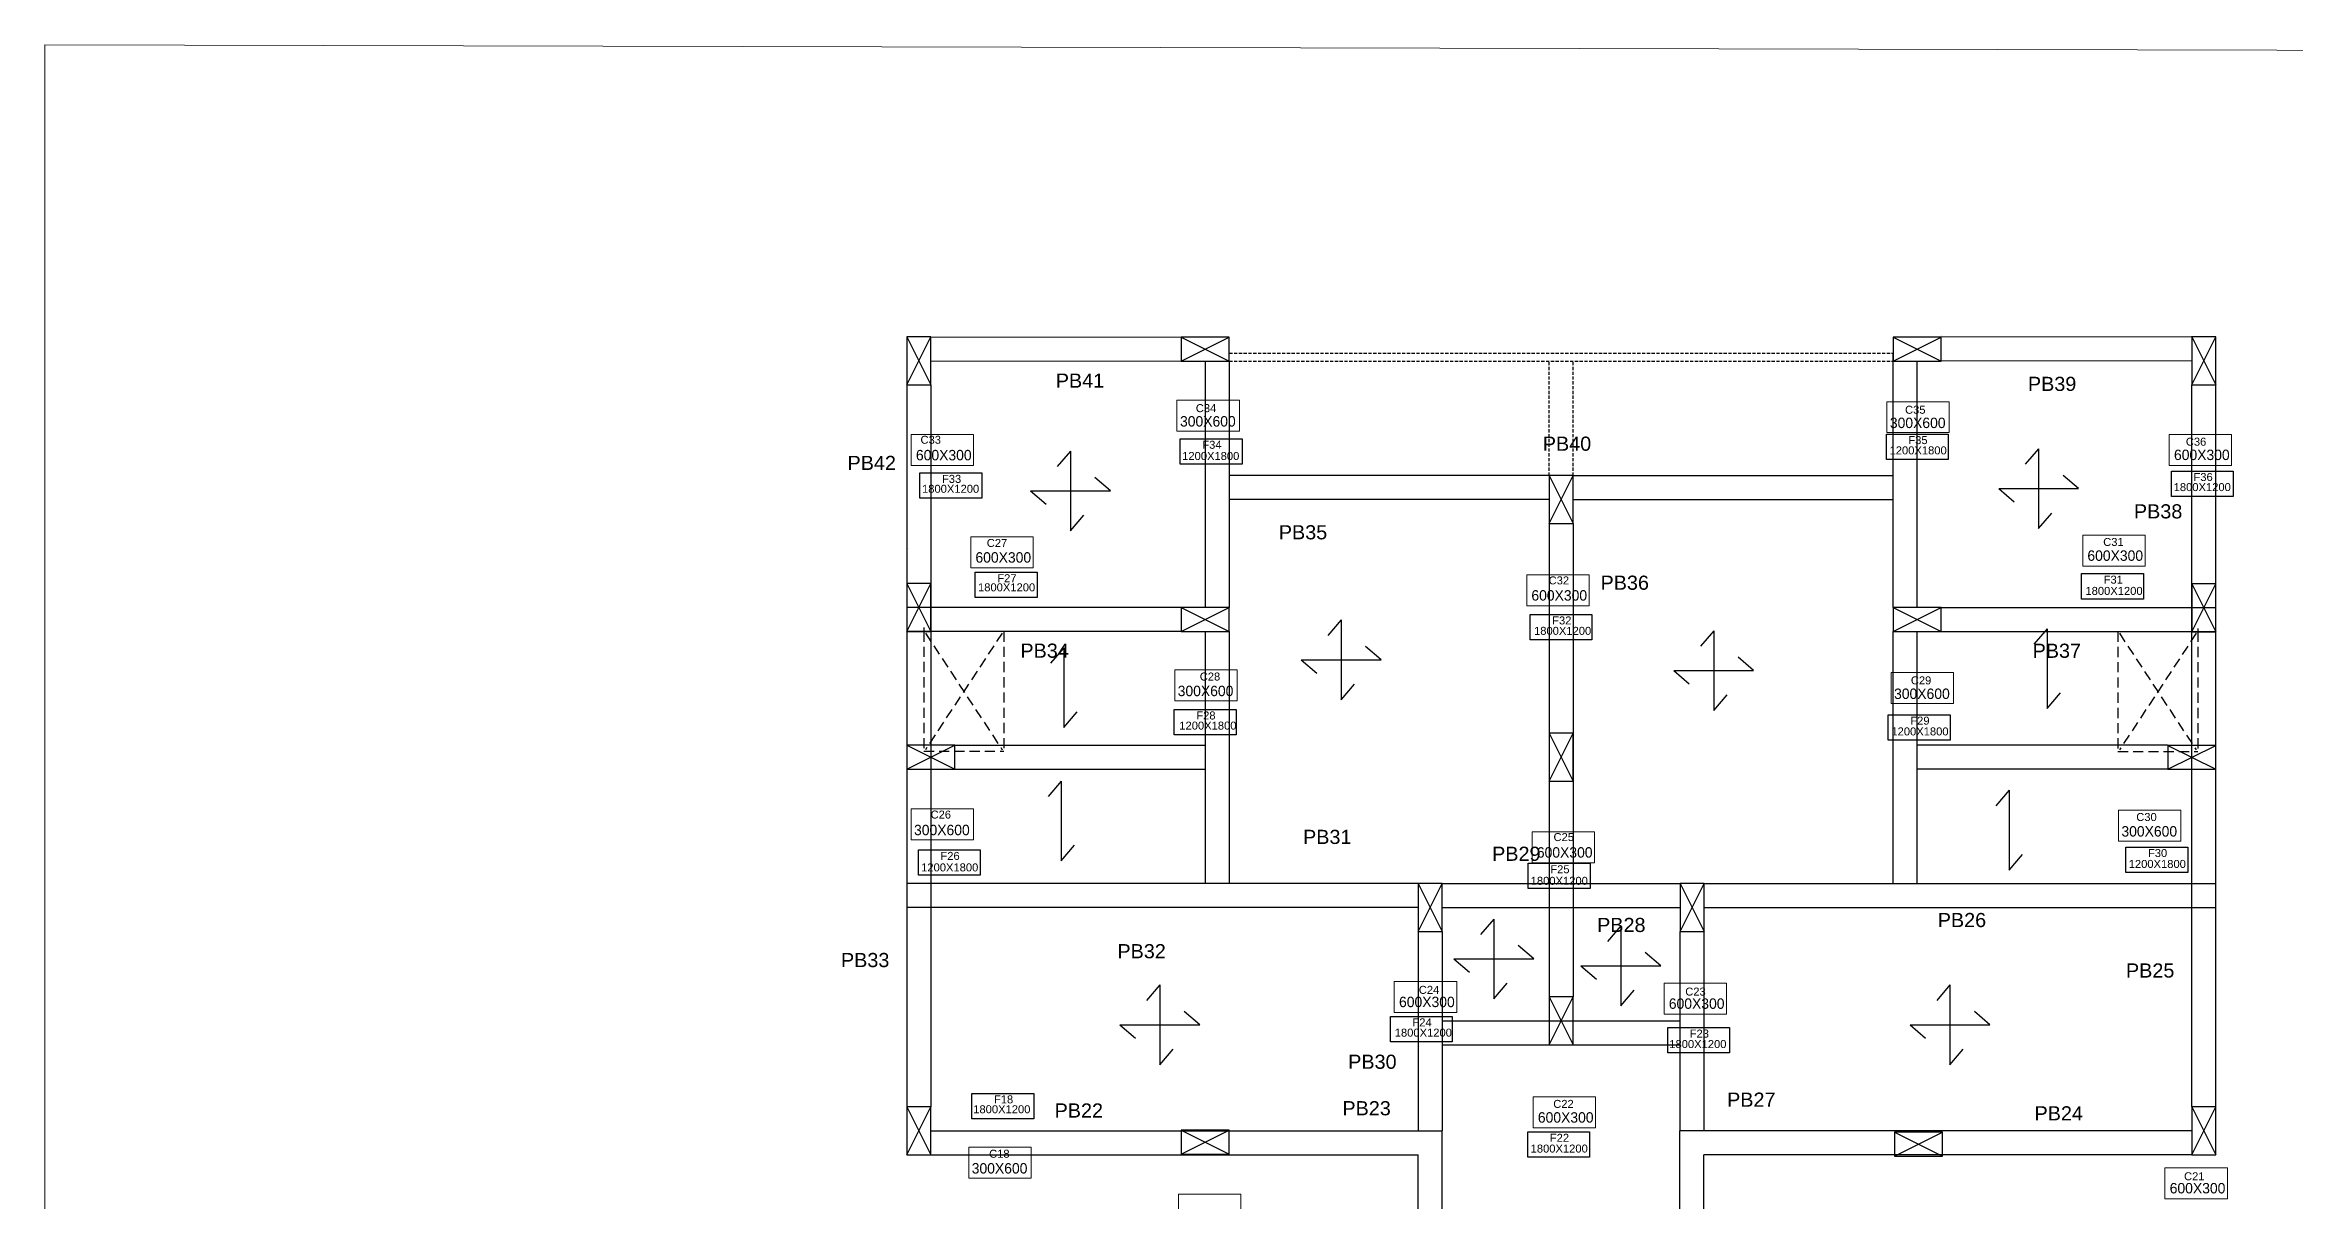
# Model space of a CAD drawing. Header units: millimetres. Extents: x -1932176 to 78768, y -1967 to 1266654.
# Drawn here: x -403700 to -375588, y 488050 to 502497 of the extents above; entities that cross this region are included whole.
import ezdxf

# ---------------------------------------------------------------- set-up
doc = ezdxf.new("R2010")
doc.units = ezdxf.units.MM
for name, pattern in [('DASHDOTX2', [50.8, 25.4, -12.7, 0, -12.7]), ('DASHED', [0.75, 0.5, -0.25]), ('DASHED2', [9.525, 6.35, -3.175])]:
    doc.linetypes.add(name, pattern=pattern)
for name, color, linetype, lineweight in [('CENTERLINE', 251, 'DASHDOTX2', 15), ('Layer2', 7, 'Continuous', 5), ('SHEET', 7, 'Continuous', 13), ('text', 252, 'Continuous', 5)]:
    doc.layers.add(name, color=color, linetype=linetype, lineweight=lineweight)
doc.layers.add('column', color=7, linetype='Continuous')
doc.layers.add('plinth beam', color=12, linetype='Continuous')
doc.styles.get("Standard").update_dxf_attribs({"font": 'arial.ttf'})

msp = doc.modelspace()

# ---------------------------------------------------------------- linework, layer by layer
at = {"color": 2}
for p, q in [((-392929.10716, 498846.8086), (-392629.10716, 498246.8086)), ((-392929.10716, 498246.8086), (-392629.10716, 498846.8086)), ((-389497.72015, 498543.50981), (-388897.72015, 498843.50981)), ((-389497.72015, 498843.50981), (-388897.72015, 498543.50981)), ((-380597.72015, 498543.50981), (-379997.72015, 498843.50981)), ((-380597.72015, 498843.50981), (-379997.72015, 498543.50981)), ((-376866.21046, 498847.05398), (-376566.21046, 498247.05398)), ((-376866.21046, 498247.05398), (-376566.21046, 498847.05398)), ((-384899.61486, 497110.27843), (-384599.61486, 496510.27843)), ((-384899.61486, 496510.27843), (-384599.61486, 497110.27843)), ((-392928.60735, 495760.27843), (-392628.60735, 495160.27843)), ((-392928.60735, 495160.27843), (-392628.60735, 495760.27843)), ((-389497.72015, 495160.27843), (-388897.72015, 495460.27843)), ((-389497.72015, 495460.27843), (-388897.72015, 495160.27843)), ((-380597.72015, 495160.27843), (-379997.72015, 495460.27843)), ((-380597.72015, 495460.27843), (-379997.72015, 495160.27843)), ((-392928.38364, 493438.87155), (-392328.38364, 493738.87155)), ((-392928.38364, 493738.87155), (-392328.38364, 493438.87155)), ((-384899.61112, 493887.80336), (-384599.61112, 493287.80336)), ((-384899.61112, 493287.80336), (-384599.61112, 493887.80336)), ((-377167.06663, 493436.73466), (-376567.06663, 493736.73466)), ((-377167.06663, 493736.73466), (-376567.06663, 493436.73466)), ((-386534.99807, 492010.27843), (-386234.99807, 491410.27843)), ((-386534.99807, 491410.27843), (-386234.99807, 492010.27843)), ((-383260.44224, 492010.27843), (-382960.44224, 491410.27843)), ((-383260.44224, 491410.27843), (-382960.44224, 492010.27843)), ((-384899.61486, 490590.27843), (-384599.61486, 489990.27843)), ((-384899.61486, 489990.27843), (-384599.61486, 490590.27843)), ((-392927.72015, 489216.46495), (-392627.72015, 488616.46495)), ((-392927.72015, 488616.46495), (-392627.72015, 489216.46495)), ((-376867.41088, 489215.8464), (-376567.41088, 488615.8464)), ((-376867.41088, 488615.8464), (-376567.41088, 489215.8464)), ((-389497.72015, 488624.81797), (-388897.72015, 488924.81797)), ((-389497.72015, 488924.81797), (-388897.72015, 488624.81797)), ((-380580.2726, 488597.14958), (-379980.2726, 488897.14958)), ((-380580.2726, 488897.14958), (-379980.2726, 488597.14958))]:
    msp.add_line(p, q, dxfattribs=at)
at = {"ltscale": 30}
for p, q in [((-379997.72015, 498862.91336), (-379997.72015, 498863.31963)), ((-392912.29596, 496200.27395), (-392912.29326, 496200.27395)), ((-392715.80558, 495211.39577), (-392715.80558, 495104.97636)), ((-376791.52729, 495196.28812), (-376789.69497, 495099.51982))]:
    msp.add_line(p, q, dxfattribs=at)
at = {"linetype": 'DASHED', "ltscale": 80}
for p, q in [((-388897.72015, 498643.50981), (-380597.72015, 498643.50981)), ((-388897.72015, 498543.50981), (-380597.72015, 498543.50981)), ((-384899.61486, 497110.27843), (-384899.61486, 498543.50981)), ((-384599.61486, 497110.27843), (-384599.61486, 498543.50981))]:
    msp.add_line(p, q, dxfattribs=at)
at = {"color": 252, "ltscale": 30}
msp.add_line((-380597.72015, 498543.50981), (-380597.72015, 498643.50981), dxfattribs=at)
at = {"color": 0}
for p, q in [((-390881.89186, 497417.67378), (-391048.39186, 497223.67378)), ((-390881.89186, 497417.67378), (-390881.89186, 496419.67378)), ((-378780.41913, 497446.12568), (-378946.91913, 497252.12568)), ((-378780.41913, 497446.12568), (-378780.41913, 496448.12568)), ((-390382.89186, 496918.67378), (-390576.89186, 497085.17378)), ((-378281.41913, 496947.12568), (-378475.41913, 497113.62568)), ((-391380.89186, 496918.67378), (-390382.89186, 496918.67378)), ((-391380.89186, 496918.67378), (-391186.89186, 496752.17378)), ((-379279.41913, 496947.12568), (-378281.41913, 496947.12568)), ((-379279.41913, 496947.12568), (-379085.41913, 496780.62568)), ((-390881.89186, 496419.67378), (-390715.39186, 496613.67378)), ((-378780.41913, 496448.12568), (-378613.91913, 496642.12568)), ((-387498.85393, 495305.23908), (-387665.35393, 495111.23908)), ((-387498.85393, 495305.23908), (-387498.85393, 494307.23908)), ((-382842.00191, 495170.51536), (-383008.50191, 494976.51536)), ((-382842.00191, 495170.51536), (-382842.00191, 494172.51536)), ((-378675.06764, 495195.85768), (-378841.56764, 495001.85768)), ((-378675.06764, 495195.85768), (-378675.06764, 494197.85768)), ((-390966.52864, 494957.67061), (-391133.02864, 494763.67061)), ((-390966.52864, 494957.67061), (-390966.52864, 493959.67061)), ((-387997.85393, 494806.23908), (-386999.85393, 494806.23908)), ((-387997.85393, 494806.23908), (-387803.85393, 494639.73908)), ((-386999.85393, 494806.23908), (-387193.85393, 494972.73908)), ((-382343.00191, 494671.51536), (-382537.00191, 494838.01536)), ((-387498.85393, 494307.23908), (-387332.35393, 494501.23908)), ((-383341.00191, 494671.51536), (-382343.00191, 494671.51536)), ((-383341.00191, 494671.51536), (-383147.00191, 494505.01536)), ((-382842.00191, 494172.51536), (-382675.50191, 494366.51536)), ((-378675.06764, 494197.85768), (-378508.56764, 494391.85768)), ((-390966.52864, 493959.67061), (-390800.02864, 494153.67061)), ((-390996.07361, 493290.05886), (-391162.57361, 493096.05886)), ((-390996.07361, 493290.05886), (-390996.07361, 492292.05886)), ((-379147.77707, 493174.06347), (-379314.27707, 492980.06347)), ((-379147.77707, 493174.06347), (-379147.77707, 492176.06347)), ((-390996.07361, 492292.05886), (-390829.57361, 492486.05886)), ((-379147.77707, 492176.06347), (-378981.27707, 492370.06347)), ((-385589.86542, 491564.13302), (-385756.36542, 491370.13302)), ((-385589.86542, 491564.13302), (-385589.86542, 490566.13302)), ((-384003.51246, 491477.5885), (-384170.01246, 491283.5885)), ((-384003.51246, 491477.5885), (-384003.51246, 490479.5885)), ((-385090.86542, 491065.13302), (-385284.86542, 491231.63302)), ((-383504.51246, 490978.5885), (-383698.51246, 491145.0885)), ((-386088.86542, 491065.13302), (-385090.86542, 491065.13302)), ((-386088.86542, 491065.13302), (-385894.86542, 490898.63302)), ((-384502.51246, 490978.5885), (-383504.51246, 490978.5885)), ((-384502.51246, 490978.5885), (-384308.51246, 490812.0885)), ((-389763.95364, 490740.10416), (-389930.45364, 490546.10416)), ((-389763.95364, 490740.10416), (-389763.95364, 489742.10416)), ((-385589.86542, 490566.13302), (-385423.36542, 490760.13302)), ((-384003.51246, 490479.5885), (-383837.01246, 490673.5885)), ((-379888.27788, 490740.10416), (-380054.77788, 490546.10416)), ((-379888.27788, 490740.10416), (-379888.27788, 489742.10416)), ((-389264.95364, 490241.10416), (-389458.95364, 490407.60416)), ((-379389.27788, 490241.10416), (-379583.27788, 490407.60416)), ((-390262.95364, 490241.10416), (-389264.95364, 490241.10416)), ((-390262.95364, 490241.10416), (-390068.95364, 490074.60416)), ((-380387.27788, 490241.10416), (-379389.27788, 490241.10416)), ((-380387.27788, 490241.10416), (-380193.27788, 490074.60416)), ((-389763.95364, 489742.10416), (-389597.45364, 489936.10416)), ((-379888.27788, 489742.10416), (-379721.77788, 489936.10416))]:
    msp.add_line(p, q, dxfattribs=at)
at = {"linetype": 'DASHED2', "ltscale": 20}
for p, q in [((-391715.80558, 495160.27843), (-392715.80558, 495160.27843)), ((-392715.80558, 495160.27843), (-392714.46079, 493661.98924)), ((-392695.78762, 495140.27843), (-391735.80558, 493681.98924)), ((-391735.80558, 495140.27843), (-392694.47874, 493681.98924)), ((-376790.80421, 495158.10081), (-377790.80421, 495158.10081)), ((-377790.80421, 495158.10081), (-377789.45942, 493659.81162)), ((-377770.78625, 495138.10081), (-376810.80421, 493679.81162)), ((-376810.80421, 495138.10081), (-377769.47736, 493679.81162)), ((-392714.46079, 493661.98924), (-391715.80558, 493661.98924)), ((-377789.45942, 493659.81162), (-376790.80421, 493659.81162))]:
    msp.add_line(p, q, dxfattribs=at)
at = {"linetype": 'DASHED2', "ltscale": 20, "transparency": 33554687}
for p, q in [((-391715.80558, 495160.27843), (-391715.80558, 493661.98924)), ((-376790.80421, 495158.10081), (-376790.80421, 493659.81162))]:
    msp.add_line(p, q, dxfattribs=at)
at = {"color": 244, "ltscale": 30, "true_color": 0x991b1e}
for p, q in [((-386234.99807, 492010.27843), (-383260.44224, 492010.27843)), ((-386234.99807, 491710.27843), (-383260.44224, 491710.27843))]:
    msp.add_line(p, q, dxfattribs=at)
at = {"color": 2}
for points in [[(-392929.10716, 498246.8086), (-392629.10716, 498246.8086), (-392629.10716, 498846.8086), (-392929.10716, 498846.8086)], [(-389497.72015, 498543.50981), (-388897.72015, 498543.50981), (-388897.72015, 498843.50981), (-389497.72015, 498843.50981)], [(-380597.72015, 498543.50981), (-379997.72015, 498543.50981), (-379997.72015, 498843.50981), (-380597.72015, 498843.50981)], [(-376866.21046, 498247.05398), (-376566.21046, 498247.05398), (-376566.21046, 498847.05398), (-376866.21046, 498847.05398)], [(-384899.61486, 496510.27843), (-384599.61486, 496510.27843), (-384599.61486, 497110.27843), (-384899.61486, 497110.27843)], [(-392928.60735, 495160.27843), (-392628.60735, 495160.27843), (-392628.60735, 495760.27843), (-392928.60735, 495760.27843)], [(-389497.72015, 495160.27843), (-388897.72015, 495160.27843), (-388897.72015, 495460.27843), (-389497.72015, 495460.27843)], [(-380597.72015, 495160.27843), (-379997.72015, 495160.27843), (-379997.72015, 495460.27843), (-380597.72015, 495460.27843)], [(-392928.38364, 493438.87155), (-392328.38364, 493438.87155), (-392328.38364, 493738.87155), (-392928.38364, 493738.87155)], [(-384899.61112, 493287.80336), (-384599.61112, 493287.80336), (-384599.61112, 493887.80336), (-384899.61112, 493887.80336)], [(-377167.06663, 493436.73466), (-376567.06663, 493436.73466), (-376567.06663, 493736.73466), (-377167.06663, 493736.73466)], [(-386534.99807, 491410.27843), (-386234.99807, 491410.27843), (-386234.99807, 492010.27843), (-386534.99807, 492010.27843)], [(-383260.44224, 491410.27843), (-382960.44224, 491410.27843), (-382960.44224, 492010.27843), (-383260.44224, 492010.27843)], [(-384899.61486, 489990.27843), (-384599.61486, 489990.27843), (-384599.61486, 490590.27843), (-384899.61486, 490590.27843)], [(-392927.72015, 488616.46495), (-392627.72015, 488616.46495), (-392627.72015, 489216.46495), (-392927.72015, 489216.46495)], [(-376867.41088, 488615.8464), (-376567.41088, 488615.8464), (-376567.41088, 489215.8464), (-376867.41088, 489215.8464)], [(-389497.72015, 488624.81797), (-388897.72015, 488624.81797), (-388897.72015, 488924.81797), (-389497.72015, 488924.81797)], [(-380580.2726, 488597.14958), (-379980.2726, 488597.14958), (-379980.2726, 488897.14958), (-380580.2726, 488897.14958)]]:
    msp.add_lwpolyline(points, close=True, dxfattribs=at)
at = {"color": 252, "ltscale": 30}
for points in [[(-380683.87023, 497629.24479), (-379911.57007, 497629.24479), (-379911.57007, 497311.71357), (-380683.87023, 497311.71357)], [(-389508.79056, 497570.79349), (-388736.4904, 497570.79349), (-388736.4904, 497253.26227), (-389508.79056, 497253.26227)], [(-392763.03685, 497144.3832), (-391990.73669, 497144.3832), (-391990.73669, 496826.85198), (-392763.03685, 496826.85198)], [(-377119.61378, 497167.80518), (-376347.31362, 497167.80518), (-376347.31362, 496850.27396), (-377119.61378, 496850.27396)], [(-392071.45547, 495902.00878), (-391299.15531, 495902.00878), (-391299.15531, 495584.47756), (-392071.45547, 495584.47756)], [(-378242.47172, 495884.16796), (-377470.17156, 495884.16796), (-377470.17156, 495566.63673), (-378242.47172, 495566.63673)], [(-385135.76494, 495373.82522), (-384363.46478, 495373.82522), (-384363.46478, 495056.294), (-385135.76494, 495056.294)], [(-389583.87023, 494185.00286), (-388811.57007, 494185.00286), (-388811.57007, 493867.47164), (-389583.87023, 493867.47164)], [(-380659.46619, 494120.14232), (-379887.16603, 494120.14232), (-379887.16603, 493802.61109), (-380659.46619, 493802.61109)], [(-392781.99659, 492428.57356), (-392009.69643, 492428.57356), (-392009.69643, 492111.04234), (-392781.99659, 492111.04234)], [(-385158.91756, 492261.67786), (-384386.6174, 492261.67786), (-384386.6174, 491944.14664), (-385158.91756, 491944.14664)], [(-377688.68513, 492464.70962), (-376916.38497, 492464.70962), (-376916.38497, 492147.1784), (-377688.68513, 492147.1784)], [(-386882.27022, 490346.57731), (-386109.97006, 490346.57731), (-386109.97006, 490029.04609), (-386882.27022, 490029.04609)], [(-383416.64653, 490206.68469), (-382644.34636, 490206.68469), (-382644.34636, 489889.15346), (-383416.64653, 489889.15346)], [(-392113.32809, 489383.53517), (-391341.02793, 489383.53517), (-391341.02793, 489066.00395), (-392113.32809, 489066.00395)], [(-385164.96352, 488902.78431), (-384392.66335, 488902.78431), (-384392.66335, 488585.25308), (-385164.96352, 488585.25308)]]:
    msp.add_lwpolyline(points, close=True, dxfattribs=at)
at = {"layer": 'column', "color": 2}
for p, q in [((-376866.83325, 495758.10081), (-376566.83325, 495158.10081)), ((-376866.83325, 495158.10081), (-376566.83325, 495758.10081))]:
    msp.add_line(p, q, dxfattribs=at)
msp.add_lwpolyline([(-376866.83325, 495158.10081), (-376566.83325, 495158.10081), (-376566.83325, 495758.10081), (-376866.83325, 495758.10081)], close=True, dxfattribs=at)
at = {"layer": 'Layer2', "color": 252, "true_color": 0x939598, "transparency": 16777216}
for points in [[(-389550.3021, 498053.98216), (-388770.55769, 498053.98216), (-388770.55769, 497666.80158), (-389550.3021, 497666.80158)], [(-380677.48422, 498034.94416), (-379897.73981, 498034.94416), (-379897.73981, 497647.76358), (-380677.48422, 497647.76358)], [(-392872.31767, 497622.47135), (-392092.57326, 497622.47135), (-392092.57326, 497235.29078), (-392872.31767, 497235.29078)], [(-377147.56297, 497625.87624), (-376367.81856, 497625.87624), (-376367.81856, 497238.69566), (-377147.56297, 497238.69566)], [(-392128.56589, 496342.97249), (-391348.82147, 496342.97249), (-391348.82147, 495955.79191), (-392128.56589, 495955.79191)], [(-385179.4712, 495868.17992), (-384399.72678, 495868.17992), (-384399.72678, 495480.99934), (-385179.4712, 495480.99934)], [(-389579.26612, 494681.88088), (-388799.5217, 494681.88088), (-388799.5217, 494294.7003), (-389579.26612, 494294.7003)], [(-380624.95085, 494646.81314), (-379845.20644, 494646.81314), (-379845.20644, 494259.63257), (-380624.95085, 494259.63257)]]:
    msp.add_lwpolyline(points, close=True, dxfattribs=at)
at = {"layer": 'Layer2', "color": 252, "true_color": 0x939598, "transparency": 33554687}
for points in [[(-378229.84174, 496365.42763), (-377450.09732, 496365.42763), (-377450.09732, 495978.24705), (-378229.84174, 495978.24705)], [(-392874.93012, 492942.76117), (-392095.18571, 492942.76117), (-392095.18571, 492555.5806), (-392874.93012, 492555.5806)], [(-377783.31323, 492925.9419), (-377003.56882, 492925.9419), (-377003.56882, 492538.76132), (-377783.31323, 492538.76132)], [(-385111.28256, 492653.41473), (-384331.53815, 492653.41473), (-384331.53815, 492266.23415), (-385111.28256, 492266.23415)], [(-386833.87495, 490783.3481), (-386054.13053, 490783.3481), (-386054.13053, 490396.16752), (-386833.87495, 490396.16752)], [(-383461.76075, 490762.21379), (-382682.01634, 490762.21379), (-382682.01634, 490375.03321), (-383461.76075, 490375.03321)], [(-385098.65767, 489338.71804), (-384318.91326, 489338.71804), (-384318.91326, 488951.53746), (-385098.65767, 488951.53746)], [(-392153.78849, 488711.26369), (-391374.04408, 488711.26369), (-391374.04408, 488324.08311), (-392153.78849, 488324.08311)], [(-377201.03546, 488453.6418), (-376421.29104, 488453.6418), (-376421.29104, 488066.46122), (-377201.03546, 488066.46122)], [(-389530.24724, 488121.49748), (-388750.50283, 488121.49748), (-388750.50283, 487734.3169), (-389530.24724, 487734.3169)]]:
    msp.add_lwpolyline(points, close=True, dxfattribs=at)
at = {"layer": 'plinth beam'}
for p, q in [((-392629.10716, 498846.8086), (-389497.72015, 498843.50981)), ((-376870.12255, 498846.8086), (-380001.50956, 498843.50981)), ((-392629.4232, 498546.80877), (-389498.03619, 498543.50997)), ((-389197.72015, 498546.8086), (-389197.72015, 497110.27843)), ((-388897.72015, 498546.8086), (-388897.72015, 497110.27843)), ((-380601.50956, 498546.8086), (-380601.50956, 497110.27843)), ((-380301.50956, 498546.8086), (-380301.50956, 497110.27843)), ((-376869.80652, 498546.80877), (-380001.19352, 498543.50997)), ((-392929.10716, 498246.8086), (-392927.72015, 489216.46495)), ((-392629.10716, 498246.85468), (-392627.72016, 489216.51103)), ((-376870.12255, 498246.85468), (-376871.50956, 489216.51103)), ((-376570.12255, 498246.8086), (-376571.50956, 489216.46495)), ((-389197.72015, 497110.27843), (-389197.72015, 495460.27843)), ((-384899.61486, 497110.27843), (-388897.72015, 497110.27843)), ((-388897.72015, 497110.27843), (-388897.72015, 495460.27843)), ((-384599.61486, 497110.27843), (-380601.50956, 497110.27843)), ((-380601.50956, 497110.27843), (-380601.50956, 495460.27843)), ((-380301.50956, 497110.27843), (-380301.50956, 495460.27843)), ((-384899.61486, 496810.27843), (-388897.72015, 496810.27843)), ((-384599.61486, 496810.27843), (-380601.50956, 496810.27843)), ((-384899.61486, 496510.27843), (-384899.61486, 490590.27843)), ((-384599.61486, 496510.27843), (-384599.61486, 490590.27843)), ((-389497.76623, 495460.27843), (-392928.67908, 495459.75146)), ((-380001.46348, 495460.27843), (-376570.55063, 495459.75146)), ((-389497.72015, 495160.27843), (-392928.63301, 495159.75146)), ((-389197.72015, 495160.23235), (-389197.23627, 492009.86953)), ((-388897.72015, 495160.27843), (-388897.23628, 492009.91561)), ((-380601.50956, 495160.27843), (-380601.99344, 492009.91561)), ((-380301.50956, 495160.23235), (-380301.99344, 492009.86953)), ((-380001.50956, 495160.27843), (-376570.59671, 495159.75146)), ((-392328.38364, 493738.87155), (-389197.50184, 493738.87155)), ((-377170.84607, 493738.87155), (-380301.72788, 493738.87155)), ((-392328.38364, 493438.87155), (-389197.45576, 493438.87155)), ((-377170.84607, 493438.87155), (-380301.77395, 493438.87155)), ((-386534.99807, 492010.27843), (-392928.14911, 492009.29648)), ((-382964.23165, 492010.27843), (-376571.0806, 492009.29648)), ((-386534.95199, 491710.27843), (-392928.10304, 491709.29649)), ((-382964.27772, 491710.27843), (-376571.12668, 491709.29649)), ((-386534.99807, 491410.27843), (-386534.99807, 488916.46495)), ((-386234.99807, 491410.27843), (-386234.99807, 488916.46495)), ((-383264.23165, 491410.27843), (-383264.23165, 488916.46495)), ((-382964.23165, 491410.27843), (-382964.23165, 488916.46495)), ((-386234.99807, 490290.27843), (-383260.44224, 490290.27843)), ((-386234.99807, 489990.27843), (-383264.23165, 489990.27843)), ((-392627.72015, 488916.46495), (-386235.25956, 488916.46495)), ((-386235.25956, 487461.45258), (-386235.25956, 488916.46495)), ((-383263.97015, 487461.45258), (-383263.97015, 488916.46495)), ((-376871.50956, 488916.46495), (-383263.97015, 488916.46495)), ((-392627.72015, 488616.46495), (-386535.25956, 488616.46495)), ((-386535.25956, 487461.45258), (-386535.25956, 488616.46495)), ((-382963.97015, 487461.45258), (-382963.97015, 488616.46495)), ((-376871.50956, 488616.46495), (-382963.97015, 488616.46495))]:
    msp.add_line(p, q, dxfattribs=at)
at = {"layer": 'SHEET'}
msp.add_lwpolyline([(-403699.81744, 502496.60425), (-360108.18666, 502394.80151), (-360108.18666, 472157.13199), (-403699.81744, 472258.93473)], close=True, dxfattribs=at)

# ---------------------------------------------------------------- texts
at = {"color": 252, "ltscale": 30, "char_height": 100, "attachment_point": 1}
for s, width, insert in [('F35', 0.0813718, (-380409.10831, 497604.34594)), ('\\P1200X1800', 1.3378704, (-389485.92076, 497572.2957)), ('F34', 0.0813718, (-389234.02864, 497545.89464)), ('\\P1200X1800', 1.3378704, (-380643.64299, 497642.43615)), ('F33', 0.0813718, (-392488.27493, 497119.48435)), ('\\P1800X1200', 1.3378704, (-377092.64292, 497183.44562)), ('F36', 0.0813718, (-376844.85186, 497142.90633)), ('\\P1800X1200', 1.3378704, (-392737.30083, 497162.22568)), ('\\P1800X1200', 1.3378704, (-392037.3061, 495929.63215)), ('F27', 0.0813718, (-391796.69355, 495877.10993)), ('\\P1800X1200', 1.3378704, (-378195.38653, 495885.00055)), ('F31', 0.0813718, (-377967.7098, 495859.26911)), ('F32', 0.0813718, (-384861.00301, 495348.92637)), ('\\P1800X1200', 1.3378704, (-385087.45461, 495385.42513)), ('\\P1200X1800', 1.3378704, (-389521.34813, 494200.22779)), ('F28', 0.0813718, (-389309.10831, 494160.10401)), ('\\P1200X1800', 1.3378704, (-380620.84622, 494127.57426)), ('F29', 0.0813718, (-380384.70427, 494095.24347)), ('\\P1200X1800', 1.3378704, (-392748.47714, 492426.672)), ('F26', 0.0813718, (-392507.23466, 492403.67471)), ('F25', 0.0813718, (-384884.15564, 492236.77901)), ('\\P1200X1800', 1.3378704, (-377654.41773, 492470.01592)), ('F30', 0.0813718, (-377413.92321, 492439.81077)), ('\\P1800X1200', 1.3378704, (-385129.3825, 492258.92829)), ('F24', 0.0813718, (-386607.5083, 490321.67846)), ('\\P1800X1200', 1.3378704, (-386828.62204, 490360.24125)), ('\\P1800X1200', 1.3378704, (-383396.85014, 490217.38611)), ('F23', 0.0813718, (-383141.8846, 490181.78584)), ('\\P1800X1200', 1.3378704, (-392097.01883, 489401.69775)), ('F18', 0.0813718, (-391838.56616, 489358.63632)), ('F22', 0.0813718, (-384890.20159, 488877.88546)), ('\\P1800X1200', 1.3378704, (-385130.06892, 488910.04631))]:
    msp.add_mtext_dynamic_manual_height_columns(s, width=width, gutter_width=12.5, heights=[0], dxfattribs=dict(at, insert=insert))
at = {"layer": 'CENTERLINE'}
for s, p in [('PB41', (-391065.31963, 498209.73131)), ('PB39', (-378914.32165, 498169.16318)), ('PB40', (-384978.03715, 497421.15037)), ('PB42', (-393668.47047, 497180.54539)), ('PB38', (-377589.23918, 496574.75162)), ('PB35', (-388277.65469, 496313.10722)), ('PB36', (-384256.15602, 495682.33579)), ('PB34', (-391507.6795, 494832.27828)), ('PB37', (-378855.52684, 494831.09405)), ('PB31', (-387974.64605, 492502.98018)), ('PB29', (-385611.34305, 492292.12187)), ('PB28', (-384298.93882, 491401.88869)), ('PB26', (-380041.39628, 491463.24078)), ('PB33', (-393750.3527, 490962.88066)), ('PB32', (-390295.03453, 491073.35978)), ('PB25', (-377688.68513, 490832.15898)), ('PB30', (-387410.584, 489690.73974)), ('PB22', (-391080.11547, 489081.18576)), ('PB23', (-387482.74481, 489109.27522)), ('PB27', (-382674.29113, 489216.53644)), ('PB24', (-378831.47583, 489045.79725))]:
    msp.add_text(s, height=177.016682, dxfattribs=at).set_placement(p)
at = {"layer": 'Layer2', "color": 252, "linetype": 'ByBlock', "lineweight": 9, "true_color": 0x939598, "transparency": 16777216, "char_height": 130, "attachment_point": 1}
for s, insert in [('{\\fCentury Gothic|b0|i0|c0|p34;300X600}', (-389512.52955, 497854.04558)), ('{\\fCentury Gothic|b0|i0|c0|p34;300X600}', (-380639.71167, 497835.00758)), ('{\\fCentury Gothic|b0|i0|c0|p34;600X300}', (-392813.34362, 497431.51849)), ('{\\fCentury Gothic|b0|i0|c0|p34;600X300}', (-377088.58892, 497434.92338)), ('{\\fCentury Gothic|b0|i0|c0|p34;600X300}', (-378170.86769, 496174.47476)), ('{\\fCentury Gothic|b0|i0|c0|p34;600X300}', (-392069.59184, 496152.01962)), ('{\\fCentury Gothic|b0|i0|c0|p34;600X300}', (-385120.49715, 495677.22705)), ('{\\fCentury Gothic|b0|i0|c0|p34;300X600}', (-389541.49357, 494481.94429)), ('{\\fCentury Gothic|b0|i0|c0|p34;300X600}', (-380587.1783, 494446.87656)), ('{\\fCentury Gothic|b0|i0|c0|p34;300X600}', (-392837.15758, 492742.82459)), ('{\\fCentury Gothic|b0|i0|c0|p34;300X600}', (-377745.54068, 492726.00531)), ('{\\fCentury Gothic|b0|i0|c0|p34;600X300}', (-385052.30851, 492462.46186)), ('{\\fCentury Gothic|b0|i0|c0|p34;600X300}', (-386774.9009, 490592.39523)), ('{\\fCentury Gothic|b0|i0|c0|p34;600X300}', (-383402.7867, 490571.26093)), ('{\\fCentury Gothic|b0|i0|c0|p34;600X300}', (-385039.68362, 489147.76517)), ('{\\fCentury Gothic|b0|i0|c0|p34;300X600}', (-392116.01594, 488511.3271)), ('{\\fCentury Gothic|b0|i0|c0|p34;600X300}', (-377142.06141, 488262.68894))]:
    msp.add_mtext_dynamic_manual_height_columns(s, width=741.9718666, gutter_width=57.3737, heights=[0], dxfattribs=dict(at, insert=insert))
at = {"layer": 'text', "color": 252, "true_color": 0x939598, "transparency": 16777216, "char_height": 99.743185, "attachment_point": 1}
for s, insert in [('C34', (-389315.13447, 498003.88327)), ('C35', (-380449.89662, 497983.62056)), ('C33', (-392756.0536, 497608.37023)), ('C36', (-376940.25215, 497584.46753)), ('C27', (-391927.66702, 496317.60368)), ('C31', (-377973.38676, 496330.3426)), ('C32', (-384904.84619, 495849.45859)), ('C28', (-389265.65534, 494647.05564)), ('C29', (-380377.45703, 494599.11793)), ('C26', (-392630.1661, 492920.60385)), ('C30', (-377559.87589, 492889.95921)), ('C25', (-384843.86869, 492639.21553)), ('C24', (-386527.70473, 490728.21138)), ('C23', (-383197.1463, 490706.56909)), ('C22', (-384847.11892, 489301.98675)), ('C18', (-391898.41556, 488678.54813)), ('C21', (-376962.75979, 488396.61384))]:
    msp.add_mtext_dynamic_manual_height_columns(s, width=1.2192188, gutter_width=1, heights=[0], dxfattribs=dict(at, insert=insert))

doc.saveas('drawing.dxf')
